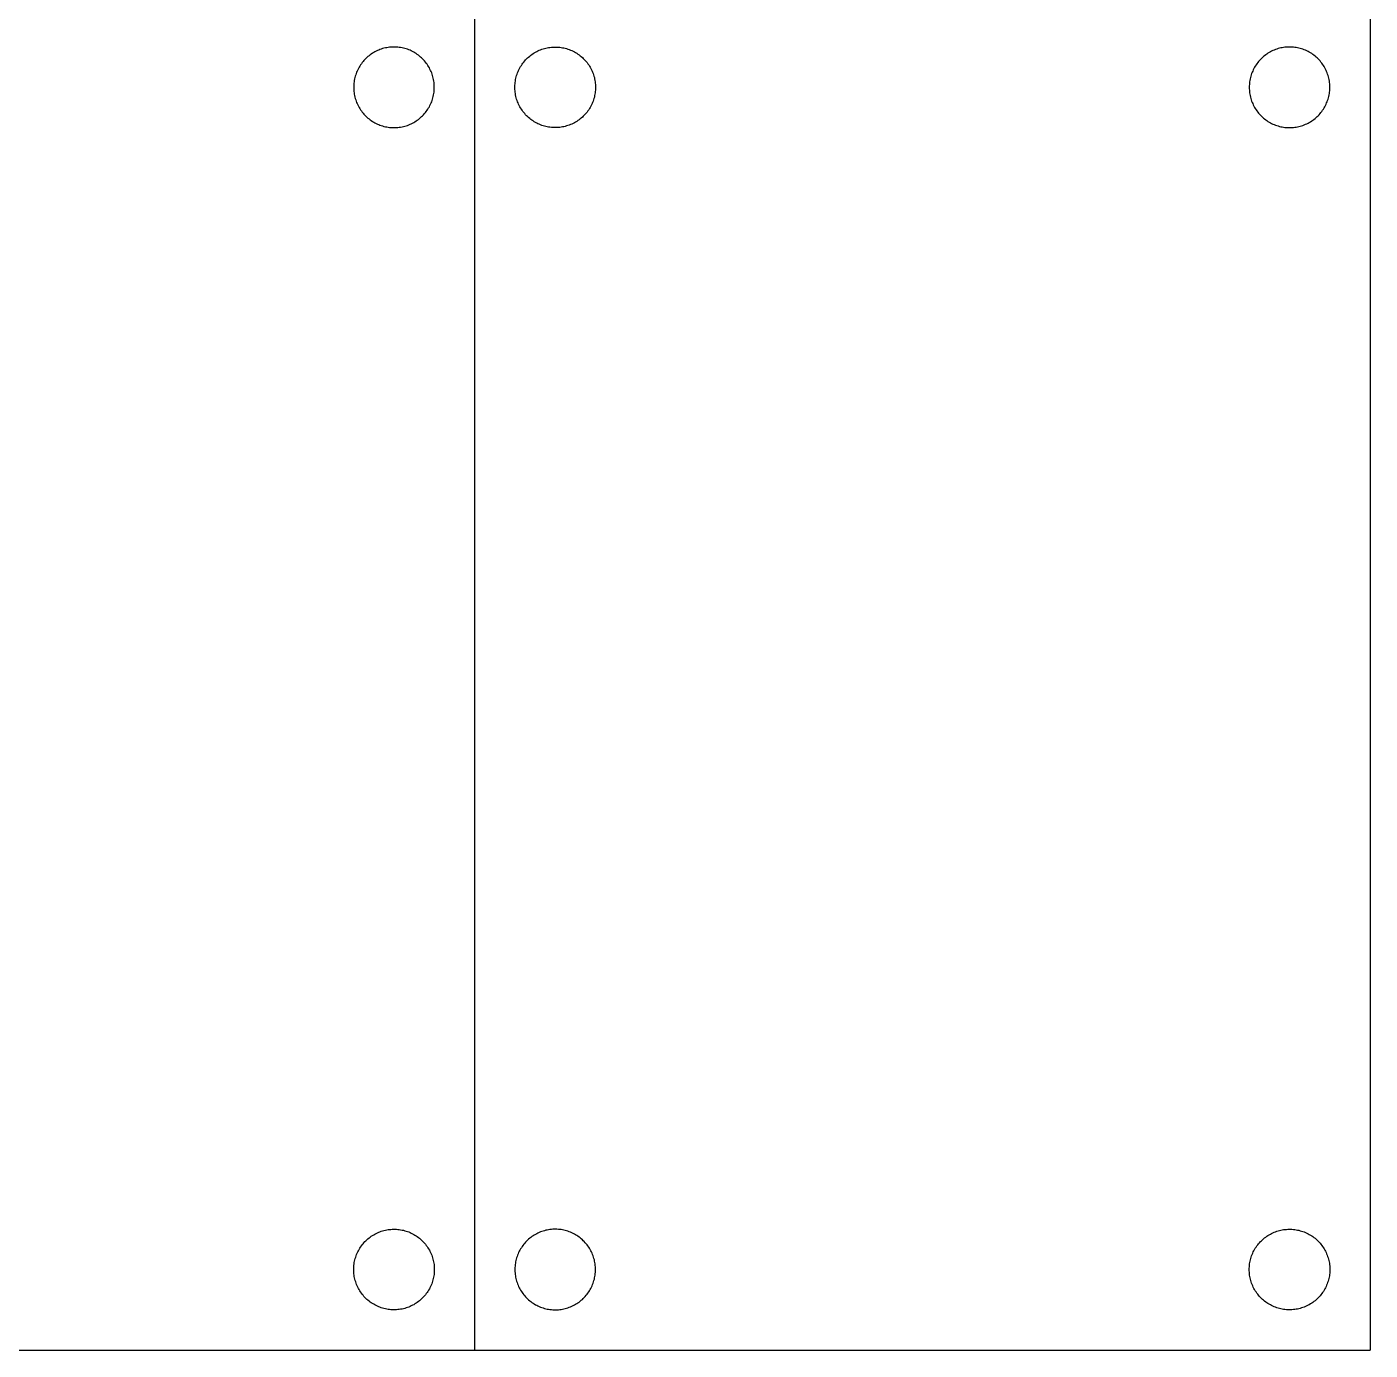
# Model space of a CAD drawing. Header units: millimetres. Extents: x 0 to 100, y 0 to 100.
# Drawn here: x 50 to 100, y 0 to 49.2 of the extents above; entities that cross this region are included whole.
import ezdxf

# ---------------------------------------------------------------- set-up
doc = ezdxf.new("R2010")
doc.units = ezdxf.units.MM
doc.header["$MEASUREMENT"] = 0
doc.layers.add('Default', color=178, linetype='Continuous', true_color=0x000000)

msp = doc.modelspace()

# ---------------------------------------------------------------- linework, layer by layer
at = {"layer": 'Default'}
for p, q in [((66.667, 100), (66.667, 0)), ((100, 100), (100, 0)), ((62.583, 48.037), (62.548, 47.999)), ((62.62, 48.074), (62.583, 48.037)), ((62.658, 48.11), (62.62, 48.074)), ((62.697, 48.144), (62.658, 48.11)), ((62.737, 48.177), (62.697, 48.144)), ((62.779, 48.209), (62.737, 48.177)), ((62.821, 48.239), (62.779, 48.209)), ((62.865, 48.268), (62.821, 48.239)), ((62.909, 48.295), (62.865, 48.268)), ((62.955, 48.32), (62.909, 48.295)), ((63.001, 48.344), (62.955, 48.32)), ((63.048, 48.366), (63.001, 48.344)), ((63.096, 48.387), (63.048, 48.366)), ((63.144, 48.406), (63.096, 48.387)), ((63.193, 48.423), (63.144, 48.406)), ((63.243, 48.439), (63.193, 48.423)), ((63.293, 48.453), (63.243, 48.439)), ((63.344, 48.465), (63.293, 48.453)), ((63.395, 48.475), (63.344, 48.465)), ((63.446, 48.484), (63.395, 48.475)), ((63.498, 48.49), (63.446, 48.484)), ((63.55, 48.495), (63.498, 48.49)), ((63.602, 48.499), (63.55, 48.495)), ((63.654, 48.5), (63.602, 48.499)), ((63.706, 48.499), (63.654, 48.5)), ((63.758, 48.497), (63.706, 48.499)), ((63.81, 48.493), (63.758, 48.497)), ((63.861, 48.487), (63.81, 48.493)), ((63.913, 48.48), (63.861, 48.487)), ((63.964, 48.47), (63.913, 48.48)), ((64.015, 48.459), (63.964, 48.47)), ((64.065, 48.446), (64.015, 48.459)), ((64.115, 48.431), (64.065, 48.446)), ((64.165, 48.415), (64.115, 48.431)), ((64.214, 48.397), (64.165, 48.415)), ((64.262, 48.377), (64.214, 48.397)), ((64.309, 48.355), (64.262, 48.377)), ((64.356, 48.332), (64.309, 48.355)), ((64.402, 48.308), (64.356, 48.332)), ((64.447, 48.281), (64.402, 48.308)), ((64.491, 48.253), (64.447, 48.281)), ((64.534, 48.224), (64.491, 48.253)), ((64.575, 48.193), (64.534, 48.224)), ((64.616, 48.161), (64.575, 48.193)), ((64.656, 48.127), (64.616, 48.161)), ((64.695, 48.092), (64.656, 48.127)), ((64.732, 48.056), (64.695, 48.092)), ((64.768, 48.018), (64.732, 48.056)), ((64.803, 47.98), (64.768, 48.018)), ((68.531, 47.98), (68.565, 48.018)), ((68.565, 48.018), (68.601, 48.056)), ((68.601, 48.056), (68.639, 48.092)), ((68.639, 48.092), (68.677, 48.127)), ((68.677, 48.127), (68.717, 48.161)), ((68.717, 48.161), (68.758, 48.193)), ((68.758, 48.193), (68.8, 48.224)), ((68.8, 48.224), (68.843, 48.253)), ((68.843, 48.253), (68.887, 48.281)), ((68.887, 48.281), (68.932, 48.308)), ((68.932, 48.308), (68.978, 48.332)), ((68.978, 48.332), (69.024, 48.355)), ((69.024, 48.355), (69.072, 48.377)), ((69.072, 48.377), (69.12, 48.397)), ((69.12, 48.397), (69.169, 48.415)), ((69.169, 48.415), (69.218, 48.431)), ((69.218, 48.431), (69.268, 48.446)), ((69.268, 48.446), (69.318, 48.459)), ((69.318, 48.459), (69.369, 48.47)), ((69.369, 48.47), (69.42, 48.48)), ((69.42, 48.48), (69.472, 48.487)), ((69.472, 48.487), (69.524, 48.493)), ((69.524, 48.493), (69.576, 48.497)), ((69.576, 48.497), (69.628, 48.499)), ((69.628, 48.499), (69.68, 48.5)), ((69.68, 48.5), (69.732, 48.499)), ((69.732, 48.499), (69.784, 48.495)), ((69.784, 48.495), (69.836, 48.49)), ((69.836, 48.49), (69.887, 48.484)), ((69.887, 48.484), (69.939, 48.475)), ((69.939, 48.475), (69.99, 48.465)), ((69.99, 48.465), (70.04, 48.453)), ((70.04, 48.453), (70.09, 48.439)), ((70.09, 48.439), (70.14, 48.423)), ((70.14, 48.423), (70.189, 48.406)), ((70.189, 48.406), (70.238, 48.387)), ((70.238, 48.387), (70.285, 48.366)), ((70.285, 48.366), (70.333, 48.344)), ((70.333, 48.344), (70.379, 48.32)), ((70.379, 48.32), (70.424, 48.295)), ((70.424, 48.295), (70.469, 48.268)), ((70.469, 48.268), (70.512, 48.239)), ((70.512, 48.239), (70.555, 48.209)), ((70.555, 48.209), (70.596, 48.177)), ((70.596, 48.177), (70.636, 48.144)), ((70.636, 48.144), (70.676, 48.11)), ((70.676, 48.11), (70.713, 48.074)), ((70.713, 48.074), (70.75, 48.037)), ((70.75, 48.037), (70.785, 47.999)), ((95.917, 48.037), (95.881, 47.999)), ((95.953, 48.074), (95.917, 48.037)), ((95.991, 48.11), (95.953, 48.074)), ((96.03, 48.144), (95.991, 48.11)), ((96.071, 48.177), (96.03, 48.144)), ((96.112, 48.209), (96.071, 48.177)), ((96.155, 48.239), (96.112, 48.209)), ((96.198, 48.268), (96.155, 48.239)), ((96.242, 48.295), (96.198, 48.268)), ((96.288, 48.32), (96.242, 48.295)), ((96.334, 48.344), (96.288, 48.32)), ((96.381, 48.366), (96.334, 48.344)), ((96.429, 48.387), (96.381, 48.366)), ((96.477, 48.406), (96.429, 48.387)), ((96.527, 48.423), (96.477, 48.406)), ((96.576, 48.439), (96.527, 48.423)), ((96.626, 48.453), (96.576, 48.439)), ((96.677, 48.465), (96.626, 48.453)), ((96.728, 48.475), (96.677, 48.465)), ((96.78, 48.484), (96.728, 48.475)), ((96.831, 48.49), (96.78, 48.484)), ((96.883, 48.495), (96.831, 48.49)), ((96.935, 48.499), (96.883, 48.495)), ((96.987, 48.5), (96.935, 48.499)), ((97.039, 48.499), (96.987, 48.5)), ((97.091, 48.497), (97.039, 48.499)), ((97.143, 48.493), (97.091, 48.497)), ((97.195, 48.487), (97.143, 48.493)), ((97.246, 48.48), (97.195, 48.487)), ((97.297, 48.47), (97.246, 48.48)), ((97.348, 48.459), (97.297, 48.47)), ((97.399, 48.446), (97.348, 48.459)), ((97.449, 48.431), (97.399, 48.446)), ((97.498, 48.415), (97.449, 48.431)), ((97.547, 48.397), (97.498, 48.415)), ((97.595, 48.377), (97.547, 48.397)), ((97.642, 48.355), (97.595, 48.377)), ((97.689, 48.332), (97.642, 48.355)), ((97.735, 48.308), (97.689, 48.332)), ((97.78, 48.281), (97.735, 48.308)), ((97.824, 48.253), (97.78, 48.281)), ((97.867, 48.224), (97.824, 48.253)), ((97.909, 48.193), (97.867, 48.224)), ((97.95, 48.161), (97.909, 48.193)), ((97.989, 48.127), (97.95, 48.161)), ((98.028, 48.092), (97.989, 48.127)), ((98.065, 48.056), (98.028, 48.092)), ((98.101, 48.018), (98.065, 48.056)), ((98.136, 47.98), (98.101, 48.018)), ((62.256, 47.51), (62.239, 47.461)), ((62.275, 47.559), (62.256, 47.51)), ((62.295, 47.607), (62.275, 47.559)), ((62.317, 47.654), (62.295, 47.607)), ((62.34, 47.701), (62.317, 47.654)), ((62.365, 47.746), (62.34, 47.701)), ((62.392, 47.791), (62.365, 47.746)), ((62.42, 47.835), (62.392, 47.791)), ((62.45, 47.877), (62.42, 47.835)), ((62.481, 47.919), (62.45, 47.877)), ((62.514, 47.96), (62.481, 47.919)), ((62.548, 47.999), (62.514, 47.96)), ((64.836, 47.94), (64.803, 47.98)), ((64.868, 47.898), (64.836, 47.94)), ((64.898, 47.856), (64.868, 47.898)), ((64.927, 47.813), (64.898, 47.856)), ((64.955, 47.769), (64.927, 47.813)), ((64.981, 47.724), (64.955, 47.769)), ((65.005, 47.678), (64.981, 47.724)), ((65.028, 47.631), (65.005, 47.678)), ((65.049, 47.583), (65.028, 47.631)), ((65.068, 47.535), (65.049, 47.583)), ((65.086, 47.486), (65.068, 47.535)), ((68.247, 47.486), (68.265, 47.535)), ((68.265, 47.535), (68.285, 47.583)), ((68.285, 47.583), (68.306, 47.631)), ((68.306, 47.631), (68.328, 47.678)), ((68.328, 47.678), (68.353, 47.724)), ((68.353, 47.724), (68.379, 47.769)), ((68.379, 47.769), (68.406, 47.813)), ((68.406, 47.813), (68.435, 47.856)), ((68.435, 47.856), (68.466, 47.898)), ((68.466, 47.898), (68.497, 47.94)), ((68.497, 47.94), (68.531, 47.98)), ((70.785, 47.999), (70.819, 47.96)), ((70.819, 47.96), (70.852, 47.919)), ((70.852, 47.919), (70.883, 47.877)), ((70.883, 47.877), (70.913, 47.835)), ((70.913, 47.835), (70.941, 47.791)), ((70.941, 47.791), (70.968, 47.746)), ((70.968, 47.746), (70.993, 47.701)), ((70.993, 47.701), (71.017, 47.654)), ((71.017, 47.654), (71.038, 47.607)), ((71.038, 47.607), (71.059, 47.559)), ((71.059, 47.559), (71.077, 47.51)), ((71.077, 47.51), (71.094, 47.461)), ((95.589, 47.51), (95.573, 47.461)), ((95.608, 47.559), (95.589, 47.51)), ((95.628, 47.607), (95.608, 47.559)), ((95.65, 47.654), (95.628, 47.607)), ((95.674, 47.701), (95.65, 47.654)), ((95.699, 47.746), (95.674, 47.701)), ((95.725, 47.791), (95.699, 47.746)), ((95.754, 47.835), (95.725, 47.791)), ((95.783, 47.877), (95.754, 47.835)), ((95.815, 47.919), (95.783, 47.877)), ((95.847, 47.96), (95.815, 47.919)), ((95.881, 47.999), (95.847, 47.96)), ((98.169, 47.94), (98.136, 47.98)), ((98.201, 47.898), (98.169, 47.94)), ((98.232, 47.856), (98.201, 47.898)), ((98.261, 47.813), (98.232, 47.856)), ((98.288, 47.769), (98.261, 47.813)), ((98.314, 47.724), (98.288, 47.769)), ((98.338, 47.678), (98.314, 47.724)), ((98.361, 47.631), (98.338, 47.678)), ((98.382, 47.583), (98.361, 47.631)), ((98.401, 47.535), (98.382, 47.583)), ((98.419, 47.486), (98.401, 47.535)), ((62.168, 47.052), (62.167, 47)), ((62.167, 47), (62.168, 46.948)), ((62.17, 47.104), (62.168, 47.052)), ((62.175, 47.156), (62.17, 47.104)), ((62.181, 47.208), (62.175, 47.156)), ((62.189, 47.259), (62.181, 47.208)), ((62.199, 47.31), (62.189, 47.259)), ((62.211, 47.361), (62.199, 47.31)), ((62.224, 47.411), (62.211, 47.361)), ((62.239, 47.461), (62.224, 47.411)), ((65.102, 47.436), (65.086, 47.486)), ((65.116, 47.386), (65.102, 47.436)), ((65.129, 47.336), (65.116, 47.386)), ((65.139, 47.285), (65.129, 47.336)), ((65.148, 47.233), (65.139, 47.285)), ((65.156, 47.182), (65.148, 47.233)), ((65.161, 47.13), (65.156, 47.182)), ((65.165, 47.078), (65.161, 47.13)), ((65.166, 47.026), (65.165, 47.078)), ((65.166, 46.974), (65.166, 47.026)), ((68.167, 47.026), (68.169, 47.078)), ((68.167, 46.974), (68.167, 47.026)), ((68.169, 47.078), (68.172, 47.13)), ((68.172, 47.13), (68.178, 47.182)), ((68.178, 47.182), (68.185, 47.233)), ((68.185, 47.233), (68.194, 47.285)), ((68.194, 47.285), (68.205, 47.336)), ((68.205, 47.336), (68.217, 47.386)), ((68.217, 47.386), (68.231, 47.436)), ((68.231, 47.436), (68.247, 47.486)), ((71.094, 47.461), (71.109, 47.411)), ((71.109, 47.411), (71.123, 47.361)), ((71.123, 47.361), (71.134, 47.31)), ((71.134, 47.31), (71.144, 47.259)), ((71.144, 47.259), (71.152, 47.208)), ((71.152, 47.208), (71.159, 47.156)), ((71.159, 47.156), (71.163, 47.104)), ((71.163, 47.104), (71.166, 47.052)), ((71.166, 47.052), (71.167, 47)), ((71.167, 47), (71.166, 46.948)), ((95.501, 47.052), (95.5, 47)), ((95.5, 47), (95.501, 46.948)), ((95.504, 47.104), (95.501, 47.052)), ((95.508, 47.156), (95.504, 47.104)), ((95.514, 47.208), (95.508, 47.156)), ((95.523, 47.259), (95.514, 47.208)), ((95.532, 47.31), (95.523, 47.259)), ((95.544, 47.361), (95.532, 47.31)), ((95.557, 47.411), (95.544, 47.361)), ((95.573, 47.461), (95.557, 47.411)), ((98.435, 47.436), (98.419, 47.486)), ((98.449, 47.386), (98.435, 47.436)), ((98.462, 47.336), (98.449, 47.386)), ((98.473, 47.285), (98.462, 47.336)), ((98.482, 47.233), (98.473, 47.285)), ((98.489, 47.182), (98.482, 47.233)), ((98.494, 47.13), (98.489, 47.182)), ((98.498, 47.078), (98.494, 47.13)), ((98.5, 47.026), (98.498, 47.078)), ((98.5, 46.974), (98.5, 47.026)), ((62.168, 46.948), (62.17, 46.896)), ((62.17, 46.896), (62.175, 46.844)), ((62.175, 46.844), (62.181, 46.792)), ((62.181, 46.792), (62.189, 46.741)), ((62.189, 46.741), (62.199, 46.69)), ((62.199, 46.69), (62.211, 46.639)), ((62.211, 46.639), (62.224, 46.589)), ((62.224, 46.589), (62.239, 46.539)), ((62.239, 46.539), (62.256, 46.49)), ((65.068, 46.465), (65.086, 46.514)), ((65.086, 46.514), (65.102, 46.564)), ((65.102, 46.564), (65.116, 46.614)), ((65.116, 46.614), (65.129, 46.664)), ((65.129, 46.664), (65.139, 46.715)), ((65.139, 46.715), (65.148, 46.767)), ((65.148, 46.767), (65.156, 46.818)), ((65.156, 46.818), (65.161, 46.87)), ((65.161, 46.87), (65.165, 46.922)), ((65.165, 46.922), (65.166, 46.974)), ((68.169, 46.922), (68.167, 46.974)), ((68.172, 46.87), (68.169, 46.922)), ((68.178, 46.818), (68.172, 46.87)), ((68.185, 46.767), (68.178, 46.818)), ((68.194, 46.715), (68.185, 46.767)), ((68.205, 46.664), (68.194, 46.715)), ((68.217, 46.614), (68.205, 46.664)), ((68.231, 46.564), (68.217, 46.614)), ((68.247, 46.514), (68.231, 46.564)), ((68.265, 46.465), (68.247, 46.514)), ((71.094, 46.539), (71.077, 46.49)), ((71.109, 46.589), (71.094, 46.539)), ((71.123, 46.639), (71.109, 46.589)), ((71.134, 46.69), (71.123, 46.639)), ((71.144, 46.741), (71.134, 46.69)), ((71.152, 46.792), (71.144, 46.741)), ((71.159, 46.844), (71.152, 46.792)), ((71.163, 46.896), (71.159, 46.844)), ((71.166, 46.948), (71.163, 46.896)), ((95.501, 46.948), (95.504, 46.896)), ((95.504, 46.896), (95.508, 46.844)), ((95.508, 46.844), (95.514, 46.792)), ((95.514, 46.792), (95.523, 46.741)), ((95.523, 46.741), (95.532, 46.69)), ((95.532, 46.69), (95.544, 46.639)), ((95.544, 46.639), (95.557, 46.589)), ((95.557, 46.589), (95.573, 46.539)), ((95.573, 46.539), (95.589, 46.49)), ((98.401, 46.465), (98.419, 46.514)), ((98.419, 46.514), (98.435, 46.564)), ((98.435, 46.564), (98.449, 46.614)), ((98.449, 46.614), (98.462, 46.664)), ((98.462, 46.664), (98.473, 46.715)), ((98.473, 46.715), (98.482, 46.767)), ((98.482, 46.767), (98.489, 46.818)), ((98.489, 46.818), (98.494, 46.87)), ((98.494, 46.87), (98.498, 46.922)), ((98.498, 46.922), (98.5, 46.974)), ((62.256, 46.49), (62.275, 46.441)), ((62.275, 46.441), (62.295, 46.393)), ((62.295, 46.393), (62.317, 46.346)), ((62.317, 46.346), (62.34, 46.299)), ((62.34, 46.299), (62.365, 46.254)), ((62.365, 46.254), (62.392, 46.209)), ((62.392, 46.209), (62.42, 46.165)), ((62.42, 46.165), (62.45, 46.123)), ((62.45, 46.123), (62.481, 46.081)), ((62.481, 46.081), (62.514, 46.04)), ((62.514, 46.04), (62.548, 46.001)), ((62.548, 46.001), (62.583, 45.963)), ((64.768, 45.982), (64.803, 46.02)), ((64.803, 46.02), (64.836, 46.06)), ((64.836, 46.06), (64.868, 46.102)), ((64.868, 46.102), (64.898, 46.144)), ((64.898, 46.144), (64.927, 46.187)), ((64.927, 46.187), (64.955, 46.231)), ((64.955, 46.231), (64.981, 46.276)), ((64.981, 46.276), (65.005, 46.322)), ((65.005, 46.322), (65.028, 46.369)), ((65.028, 46.369), (65.049, 46.417)), ((65.049, 46.417), (65.068, 46.465)), ((68.285, 46.417), (68.265, 46.465)), ((68.306, 46.369), (68.285, 46.417)), ((68.328, 46.322), (68.306, 46.369)), ((68.353, 46.276), (68.328, 46.322)), ((68.379, 46.231), (68.353, 46.276)), ((68.406, 46.187), (68.379, 46.231)), ((68.435, 46.144), (68.406, 46.187)), ((68.466, 46.102), (68.435, 46.144)), ((68.497, 46.06), (68.466, 46.102)), ((68.531, 46.02), (68.497, 46.06)), ((68.565, 45.982), (68.531, 46.02)), ((70.785, 46.001), (70.75, 45.963)), ((70.819, 46.04), (70.785, 46.001)), ((70.852, 46.081), (70.819, 46.04)), ((70.883, 46.123), (70.852, 46.081)), ((70.913, 46.165), (70.883, 46.123)), ((70.941, 46.209), (70.913, 46.165)), ((70.968, 46.254), (70.941, 46.209)), ((70.993, 46.299), (70.968, 46.254)), ((71.017, 46.346), (70.993, 46.299)), ((71.038, 46.393), (71.017, 46.346)), ((71.059, 46.441), (71.038, 46.393)), ((71.077, 46.49), (71.059, 46.441)), ((95.589, 46.49), (95.608, 46.441)), ((95.608, 46.441), (95.628, 46.393)), ((95.628, 46.393), (95.65, 46.346)), ((95.65, 46.346), (95.674, 46.299)), ((95.674, 46.299), (95.699, 46.254)), ((95.699, 46.254), (95.725, 46.209)), ((95.725, 46.209), (95.754, 46.165)), ((95.754, 46.165), (95.783, 46.123)), ((95.783, 46.123), (95.815, 46.081)), ((95.815, 46.081), (95.847, 46.04)), ((95.847, 46.04), (95.881, 46.001)), ((95.881, 46.001), (95.917, 45.963)), ((98.101, 45.982), (98.136, 46.02)), ((98.136, 46.02), (98.169, 46.06)), ((98.169, 46.06), (98.201, 46.102)), ((98.201, 46.102), (98.232, 46.144)), ((98.232, 46.144), (98.261, 46.187)), ((98.261, 46.187), (98.288, 46.231)), ((98.288, 46.231), (98.314, 46.276)), ((98.314, 46.276), (98.338, 46.322)), ((98.338, 46.322), (98.361, 46.369)), ((98.361, 46.369), (98.382, 46.417)), ((98.382, 46.417), (98.401, 46.465)), ((62.583, 45.963), (62.62, 45.926)), ((62.62, 45.926), (62.658, 45.89)), ((62.658, 45.89), (62.697, 45.856)), ((62.697, 45.856), (62.737, 45.823)), ((62.737, 45.823), (62.779, 45.791)), ((62.779, 45.791), (62.821, 45.761)), ((62.821, 45.761), (62.865, 45.732)), ((62.865, 45.732), (62.909, 45.705)), ((62.909, 45.705), (62.955, 45.68)), ((62.955, 45.68), (63.001, 45.656)), ((63.001, 45.656), (63.048, 45.634)), ((63.048, 45.634), (63.096, 45.613)), ((63.096, 45.613), (63.144, 45.594)), ((63.144, 45.594), (63.193, 45.577)), ((63.193, 45.577), (63.243, 45.561)), ((63.243, 45.561), (63.293, 45.547)), ((63.293, 45.547), (63.344, 45.535)), ((63.344, 45.535), (63.395, 45.525)), ((63.395, 45.525), (63.446, 45.516)), ((63.446, 45.516), (63.498, 45.51)), ((63.498, 45.51), (63.55, 45.505)), ((63.55, 45.505), (63.602, 45.501)), ((63.602, 45.501), (63.654, 45.5)), ((63.654, 45.5), (63.706, 45.501)), ((63.706, 45.501), (63.758, 45.503)), ((63.758, 45.503), (63.81, 45.507)), ((63.81, 45.507), (63.861, 45.513)), ((63.861, 45.513), (63.913, 45.52)), ((63.913, 45.52), (63.964, 45.53)), ((63.964, 45.53), (64.015, 45.541)), ((64.015, 45.541), (64.065, 45.554)), ((64.065, 45.554), (64.115, 45.569)), ((64.115, 45.569), (64.165, 45.585)), ((64.165, 45.585), (64.214, 45.603)), ((64.214, 45.603), (64.262, 45.623)), ((64.262, 45.623), (64.309, 45.645)), ((64.309, 45.645), (64.356, 45.668)), ((64.356, 45.668), (64.402, 45.692)), ((64.402, 45.692), (64.447, 45.719)), ((64.447, 45.719), (64.491, 45.747)), ((64.491, 45.747), (64.534, 45.776)), ((64.534, 45.776), (64.575, 45.807)), ((64.575, 45.807), (64.616, 45.839)), ((64.616, 45.839), (64.656, 45.873)), ((64.656, 45.873), (64.695, 45.908)), ((64.695, 45.908), (64.732, 45.944)), ((64.732, 45.944), (64.768, 45.982)), ((68.601, 45.944), (68.565, 45.982)), ((68.639, 45.908), (68.601, 45.944)), ((68.677, 45.873), (68.639, 45.908)), ((68.717, 45.839), (68.677, 45.873)), ((68.758, 45.807), (68.717, 45.839)), ((68.8, 45.776), (68.758, 45.807)), ((68.843, 45.747), (68.8, 45.776)), ((68.887, 45.719), (68.843, 45.747)), ((68.932, 45.692), (68.887, 45.719)), ((68.978, 45.668), (68.932, 45.692)), ((69.024, 45.645), (68.978, 45.668)), ((69.072, 45.623), (69.024, 45.645)), ((69.12, 45.603), (69.072, 45.623)), ((69.169, 45.585), (69.12, 45.603)), ((69.218, 45.569), (69.169, 45.585)), ((69.268, 45.554), (69.218, 45.569)), ((69.318, 45.541), (69.268, 45.554)), ((69.369, 45.53), (69.318, 45.541)), ((69.42, 45.52), (69.369, 45.53)), ((69.472, 45.513), (69.42, 45.52)), ((69.524, 45.507), (69.472, 45.513)), ((69.576, 45.503), (69.524, 45.507)), ((69.628, 45.501), (69.576, 45.503)), ((69.68, 45.5), (69.628, 45.501)), ((69.732, 45.501), (69.68, 45.5)), ((69.784, 45.505), (69.732, 45.501)), ((69.836, 45.51), (69.784, 45.505)), ((69.887, 45.516), (69.836, 45.51)), ((69.939, 45.525), (69.887, 45.516)), ((69.99, 45.535), (69.939, 45.525)), ((70.04, 45.547), (69.99, 45.535)), ((70.09, 45.561), (70.04, 45.547)), ((70.14, 45.577), (70.09, 45.561)), ((70.189, 45.594), (70.14, 45.577)), ((70.238, 45.613), (70.189, 45.594)), ((70.285, 45.634), (70.238, 45.613)), ((70.333, 45.656), (70.285, 45.634)), ((70.379, 45.68), (70.333, 45.656)), ((70.424, 45.705), (70.379, 45.68)), ((70.469, 45.732), (70.424, 45.705)), ((70.512, 45.761), (70.469, 45.732)), ((70.555, 45.791), (70.512, 45.761)), ((70.596, 45.823), (70.555, 45.791)), ((70.636, 45.856), (70.596, 45.823)), ((70.676, 45.89), (70.636, 45.856)), ((70.713, 45.926), (70.676, 45.89)), ((70.75, 45.963), (70.713, 45.926)), ((95.917, 45.963), (95.953, 45.926)), ((95.953, 45.926), (95.991, 45.89)), ((95.991, 45.89), (96.03, 45.856)), ((96.03, 45.856), (96.071, 45.823)), ((96.071, 45.823), (96.112, 45.791)), ((96.112, 45.791), (96.155, 45.761)), ((96.155, 45.761), (96.198, 45.732)), ((96.198, 45.732), (96.242, 45.705)), ((96.242, 45.705), (96.288, 45.68)), ((96.288, 45.68), (96.334, 45.656)), ((96.334, 45.656), (96.381, 45.634)), ((96.381, 45.634), (96.429, 45.613)), ((96.429, 45.613), (96.477, 45.594)), ((96.477, 45.594), (96.527, 45.577)), ((96.527, 45.577), (96.576, 45.561)), ((96.576, 45.561), (96.626, 45.547)), ((96.626, 45.547), (96.677, 45.535)), ((96.677, 45.535), (96.728, 45.525)), ((96.728, 45.525), (96.78, 45.516)), ((96.78, 45.516), (96.831, 45.51)), ((96.831, 45.51), (96.883, 45.505)), ((96.883, 45.505), (96.935, 45.501)), ((96.935, 45.501), (96.987, 45.5)), ((96.987, 45.5), (97.039, 45.501)), ((97.039, 45.501), (97.091, 45.503)), ((97.091, 45.503), (97.143, 45.507)), ((97.143, 45.507), (97.195, 45.513)), ((97.195, 45.513), (97.246, 45.52)), ((97.246, 45.52), (97.297, 45.53)), ((97.297, 45.53), (97.348, 45.541)), ((97.348, 45.541), (97.399, 45.554)), ((97.399, 45.554), (97.449, 45.569)), ((97.449, 45.569), (97.498, 45.585)), ((97.498, 45.585), (97.547, 45.603)), ((97.547, 45.603), (97.595, 45.623)), ((97.595, 45.623), (97.642, 45.645)), ((97.642, 45.645), (97.689, 45.668)), ((97.689, 45.668), (97.735, 45.692)), ((97.735, 45.692), (97.78, 45.719)), ((97.78, 45.719), (97.824, 45.747)), ((97.824, 45.747), (97.867, 45.776)), ((97.867, 45.776), (97.909, 45.807)), ((97.909, 45.807), (97.95, 45.839)), ((97.95, 45.839), (97.989, 45.873)), ((97.989, 45.873), (98.028, 45.908)), ((98.028, 45.908), (98.065, 45.944)), ((98.065, 45.944), (98.101, 45.982)), ((62.548, 3.999), (62.583, 4.037)), ((62.583, 4.037), (62.62, 4.074)), ((62.62, 4.074), (62.658, 4.11)), ((62.658, 4.11), (62.697, 4.144)), ((62.697, 4.144), (62.737, 4.177)), ((62.737, 4.177), (62.779, 4.209)), ((62.779, 4.209), (62.821, 4.239)), ((62.821, 4.239), (62.865, 4.268)), ((62.865, 4.268), (62.909, 4.295)), ((62.909, 4.295), (62.955, 4.32)), ((62.955, 4.32), (63.001, 4.344)), ((63.001, 4.344), (63.048, 4.366)), ((63.048, 4.366), (63.096, 4.387)), ((63.096, 4.387), (63.144, 4.406)), ((63.144, 4.406), (63.193, 4.423)), ((63.193, 4.423), (63.243, 4.439)), ((63.243, 4.439), (63.293, 4.453)), ((63.293, 4.453), (63.344, 4.465)), ((63.344, 4.465), (63.395, 4.475)), ((63.395, 4.475), (63.446, 4.484)), ((63.446, 4.484), (63.498, 4.49)), ((63.498, 4.49), (63.55, 4.495)), ((63.55, 4.495), (63.602, 4.499)), ((63.602, 4.499), (63.654, 4.5)), ((63.654, 4.5), (63.706, 4.499)), ((63.706, 4.499), (63.758, 4.497)), ((63.758, 4.497), (63.81, 4.493)), ((63.81, 4.493), (63.861, 4.487)), ((63.861, 4.487), (63.913, 4.48)), ((63.913, 4.48), (63.964, 4.47)), ((63.964, 4.47), (64.015, 4.459)), ((64.015, 4.459), (64.065, 4.446)), ((64.065, 4.446), (64.115, 4.431)), ((64.115, 4.431), (64.165, 4.415)), ((64.165, 4.415), (64.214, 4.397)), ((64.214, 4.397), (64.262, 4.377)), ((64.262, 4.377), (64.309, 4.355)), ((64.309, 4.355), (64.356, 4.332)), ((64.356, 4.332), (64.402, 4.308)), ((64.402, 4.308), (64.447, 4.281)), ((64.447, 4.281), (64.491, 4.253)), ((64.491, 4.253), (64.534, 4.224)), ((64.534, 4.224), (64.575, 4.193)), ((64.575, 4.193), (64.616, 4.161)), ((64.616, 4.161), (64.656, 4.127)), ((64.656, 4.127), (64.695, 4.092)), ((64.695, 4.092), (64.732, 4.056)), ((64.732, 4.056), (64.768, 4.018)), ((64.768, 4.018), (64.803, 3.98)), ((68.565, 4.018), (68.531, 3.98)), ((68.601, 4.056), (68.565, 4.018)), ((68.639, 4.092), (68.601, 4.056)), ((68.677, 4.127), (68.639, 4.092)), ((68.717, 4.161), (68.677, 4.127)), ((68.758, 4.193), (68.717, 4.161)), ((68.8, 4.224), (68.758, 4.193)), ((68.843, 4.253), (68.8, 4.224)), ((68.887, 4.281), (68.843, 4.253)), ((68.932, 4.308), (68.887, 4.281)), ((68.978, 4.332), (68.932, 4.308)), ((69.024, 4.355), (68.978, 4.332)), ((69.072, 4.377), (69.024, 4.355)), ((69.12, 4.397), (69.072, 4.377)), ((69.169, 4.415), (69.12, 4.397)), ((69.218, 4.431), (69.169, 4.415)), ((69.268, 4.446), (69.218, 4.431)), ((69.318, 4.459), (69.268, 4.446)), ((69.369, 4.47), (69.318, 4.459)), ((69.42, 4.48), (69.369, 4.47)), ((69.472, 4.487), (69.42, 4.48)), ((69.524, 4.493), (69.472, 4.487)), ((69.576, 4.497), (69.524, 4.493)), ((69.628, 4.499), (69.576, 4.497)), ((69.68, 4.5), (69.628, 4.499)), ((69.732, 4.499), (69.68, 4.5)), ((69.784, 4.495), (69.732, 4.499)), ((69.836, 4.49), (69.784, 4.495)), ((69.887, 4.484), (69.836, 4.49)), ((69.939, 4.475), (69.887, 4.484)), ((69.99, 4.465), (69.939, 4.475)), ((70.04, 4.453), (69.99, 4.465)), ((70.09, 4.439), (70.04, 4.453)), ((70.14, 4.423), (70.09, 4.439)), ((70.189, 4.406), (70.14, 4.423)), ((70.238, 4.387), (70.189, 4.406)), ((70.285, 4.366), (70.238, 4.387)), ((70.333, 4.344), (70.285, 4.366)), ((70.379, 4.32), (70.333, 4.344)), ((70.424, 4.295), (70.379, 4.32)), ((70.469, 4.268), (70.424, 4.295)), ((70.512, 4.239), (70.469, 4.268)), ((70.555, 4.209), (70.512, 4.239)), ((70.596, 4.177), (70.555, 4.209)), ((70.636, 4.144), (70.596, 4.177)), ((70.676, 4.11), (70.636, 4.144)), ((70.713, 4.074), (70.676, 4.11)), ((70.75, 4.037), (70.713, 4.074)), ((70.785, 3.999), (70.75, 4.037)), ((95.881, 3.999), (95.917, 4.037)), ((95.917, 4.037), (95.953, 4.074)), ((95.953, 4.074), (95.991, 4.11)), ((95.991, 4.11), (96.03, 4.144)), ((96.03, 4.144), (96.071, 4.177)), ((96.071, 4.177), (96.112, 4.209)), ((96.112, 4.209), (96.155, 4.239)), ((96.155, 4.239), (96.198, 4.268)), ((96.198, 4.268), (96.242, 4.295)), ((96.242, 4.295), (96.288, 4.32)), ((96.288, 4.32), (96.334, 4.344)), ((96.334, 4.344), (96.381, 4.366)), ((96.381, 4.366), (96.429, 4.387)), ((96.429, 4.387), (96.477, 4.406)), ((96.477, 4.406), (96.527, 4.423)), ((96.527, 4.423), (96.576, 4.439)), ((96.576, 4.439), (96.626, 4.453)), ((96.626, 4.453), (96.677, 4.465)), ((96.677, 4.465), (96.728, 4.475)), ((96.728, 4.475), (96.78, 4.484)), ((96.78, 4.484), (96.831, 4.49)), ((96.831, 4.49), (96.883, 4.495)), ((96.883, 4.495), (96.935, 4.499)), ((96.935, 4.499), (96.987, 4.5)), ((96.987, 4.5), (97.039, 4.499)), ((97.039, 4.499), (97.091, 4.497)), ((97.091, 4.497), (97.143, 4.493)), ((97.143, 4.493), (97.195, 4.487)), ((97.195, 4.487), (97.246, 4.48)), ((97.246, 4.48), (97.297, 4.47)), ((97.297, 4.47), (97.348, 4.459)), ((97.348, 4.459), (97.399, 4.446)), ((97.399, 4.446), (97.449, 4.431)), ((97.449, 4.431), (97.498, 4.415)), ((97.498, 4.415), (97.547, 4.397)), ((97.547, 4.397), (97.595, 4.377)), ((97.595, 4.377), (97.642, 4.355)), ((97.642, 4.355), (97.689, 4.332)), ((97.689, 4.332), (97.735, 4.308)), ((97.735, 4.308), (97.78, 4.281)), ((97.78, 4.281), (97.824, 4.253)), ((97.824, 4.253), (97.867, 4.224)), ((97.867, 4.224), (97.909, 4.193)), ((97.909, 4.193), (97.95, 4.161)), ((97.95, 4.161), (97.989, 4.127)), ((97.989, 4.127), (98.028, 4.092)), ((98.028, 4.092), (98.065, 4.056)), ((98.065, 4.056), (98.101, 4.018)), ((98.101, 4.018), (98.136, 3.98)), ((62.239, 3.461), (62.256, 3.51)), ((62.256, 3.51), (62.275, 3.559)), ((62.275, 3.559), (62.295, 3.607)), ((62.295, 3.607), (62.317, 3.654)), ((62.317, 3.654), (62.34, 3.701)), ((62.34, 3.701), (62.365, 3.746)), ((62.365, 3.746), (62.392, 3.791)), ((62.392, 3.791), (62.42, 3.835)), ((62.42, 3.835), (62.45, 3.877)), ((62.45, 3.877), (62.481, 3.919)), ((62.481, 3.919), (62.514, 3.96)), ((62.514, 3.96), (62.548, 3.999)), ((64.803, 3.98), (64.836, 3.94)), ((64.836, 3.94), (64.868, 3.898)), ((64.868, 3.898), (64.898, 3.856)), ((64.898, 3.856), (64.927, 3.813)), ((64.927, 3.813), (64.955, 3.769)), ((64.955, 3.769), (64.981, 3.724)), ((64.981, 3.724), (65.005, 3.678)), ((65.005, 3.678), (65.028, 3.631)), ((65.028, 3.631), (65.049, 3.583)), ((65.049, 3.583), (65.068, 3.535)), ((65.068, 3.535), (65.086, 3.486)), ((68.265, 3.535), (68.247, 3.486)), ((68.285, 3.583), (68.265, 3.535)), ((68.306, 3.631), (68.285, 3.583)), ((68.328, 3.678), (68.306, 3.631)), ((68.353, 3.724), (68.328, 3.678)), ((68.379, 3.769), (68.353, 3.724)), ((68.406, 3.813), (68.379, 3.769)), ((68.435, 3.856), (68.406, 3.813)), ((68.466, 3.898), (68.435, 3.856)), ((68.497, 3.94), (68.466, 3.898)), ((68.531, 3.98), (68.497, 3.94)), ((70.819, 3.96), (70.785, 3.999)), ((70.852, 3.919), (70.819, 3.96)), ((70.883, 3.877), (70.852, 3.919)), ((70.913, 3.835), (70.883, 3.877)), ((70.941, 3.791), (70.913, 3.835)), ((70.968, 3.746), (70.941, 3.791)), ((70.993, 3.701), (70.968, 3.746)), ((71.017, 3.654), (70.993, 3.701)), ((71.038, 3.607), (71.017, 3.654)), ((71.059, 3.559), (71.038, 3.607)), ((71.077, 3.51), (71.059, 3.559)), ((71.094, 3.461), (71.077, 3.51)), ((95.573, 3.461), (95.589, 3.51)), ((95.589, 3.51), (95.608, 3.559)), ((95.608, 3.559), (95.628, 3.607)), ((95.628, 3.607), (95.65, 3.654)), ((95.65, 3.654), (95.674, 3.701)), ((95.674, 3.701), (95.699, 3.746)), ((95.699, 3.746), (95.725, 3.791)), ((95.725, 3.791), (95.754, 3.835)), ((95.754, 3.835), (95.783, 3.877)), ((95.783, 3.877), (95.815, 3.919)), ((95.815, 3.919), (95.847, 3.96)), ((95.847, 3.96), (95.881, 3.999)), ((98.136, 3.98), (98.169, 3.94)), ((98.169, 3.94), (98.201, 3.898)), ((98.201, 3.898), (98.232, 3.856)), ((98.232, 3.856), (98.261, 3.813)), ((98.261, 3.813), (98.288, 3.769)), ((98.288, 3.769), (98.314, 3.724)), ((98.314, 3.724), (98.338, 3.678)), ((98.338, 3.678), (98.361, 3.631)), ((98.361, 3.631), (98.382, 3.583)), ((98.382, 3.583), (98.401, 3.535)), ((98.401, 3.535), (98.419, 3.486)), ((62.167, 3), (62.168, 3.052)), ((62.168, 2.948), (62.167, 3)), ((62.168, 3.052), (62.17, 3.104)), ((62.17, 3.104), (62.175, 3.156)), ((62.175, 3.156), (62.181, 3.208)), ((62.181, 3.208), (62.189, 3.259)), ((62.189, 3.259), (62.199, 3.31)), ((62.199, 3.31), (62.211, 3.361)), ((62.211, 3.361), (62.224, 3.411)), ((62.224, 3.411), (62.239, 3.461)), ((65.086, 3.486), (65.102, 3.436)), ((65.102, 3.436), (65.116, 3.386)), ((65.116, 3.386), (65.129, 3.336)), ((65.129, 3.336), (65.139, 3.285)), ((65.139, 3.285), (65.148, 3.233)), ((65.148, 3.233), (65.156, 3.182)), ((65.156, 3.182), (65.161, 3.13)), ((65.161, 3.13), (65.165, 3.078)), ((65.165, 3.078), (65.166, 3.026)), ((65.166, 3.026), (65.166, 2.974)), ((68.169, 3.078), (68.167, 3.026)), ((68.167, 3.026), (68.167, 2.974)), ((68.172, 3.13), (68.169, 3.078)), ((68.178, 3.182), (68.172, 3.13)), ((68.185, 3.233), (68.178, 3.182)), ((68.194, 3.285), (68.185, 3.233)), ((68.205, 3.336), (68.194, 3.285)), ((68.217, 3.386), (68.205, 3.336)), ((68.231, 3.436), (68.217, 3.386)), ((68.247, 3.486), (68.231, 3.436)), ((71.109, 3.411), (71.094, 3.461)), ((71.123, 3.361), (71.109, 3.411)), ((71.134, 3.31), (71.123, 3.361)), ((71.144, 3.259), (71.134, 3.31)), ((71.152, 3.208), (71.144, 3.259)), ((71.159, 3.156), (71.152, 3.208)), ((71.163, 3.104), (71.159, 3.156)), ((71.166, 3.052), (71.163, 3.104)), ((71.167, 3), (71.166, 3.052)), ((71.166, 2.948), (71.167, 3)), ((95.5, 3), (95.501, 3.052)), ((95.501, 2.948), (95.5, 3)), ((95.501, 3.052), (95.504, 3.104)), ((95.504, 3.104), (95.508, 3.156)), ((95.508, 3.156), (95.514, 3.208)), ((95.514, 3.208), (95.523, 3.259)), ((95.523, 3.259), (95.532, 3.31)), ((95.532, 3.31), (95.544, 3.361)), ((95.544, 3.361), (95.557, 3.411)), ((95.557, 3.411), (95.573, 3.461)), ((98.419, 3.486), (98.435, 3.436)), ((98.435, 3.436), (98.449, 3.386)), ((98.449, 3.386), (98.462, 3.336)), ((98.462, 3.336), (98.473, 3.285)), ((98.473, 3.285), (98.482, 3.233)), ((98.482, 3.233), (98.489, 3.182)), ((98.489, 3.182), (98.494, 3.13)), ((98.494, 3.13), (98.498, 3.078)), ((98.498, 3.078), (98.5, 3.026)), ((98.5, 3.026), (98.5, 2.974)), ((62.17, 2.896), (62.168, 2.948)), ((62.175, 2.844), (62.17, 2.896)), ((62.181, 2.792), (62.175, 2.844)), ((62.189, 2.741), (62.181, 2.792)), ((62.199, 2.69), (62.189, 2.741)), ((62.211, 2.639), (62.199, 2.69)), ((62.224, 2.589), (62.211, 2.639)), ((62.239, 2.539), (62.224, 2.589)), ((62.256, 2.49), (62.239, 2.539)), ((65.086, 2.514), (65.068, 2.465)), ((65.102, 2.564), (65.086, 2.514)), ((65.116, 2.614), (65.102, 2.564)), ((65.129, 2.664), (65.116, 2.614)), ((65.139, 2.715), (65.129, 2.664)), ((65.148, 2.767), (65.139, 2.715)), ((65.156, 2.818), (65.148, 2.767)), ((65.161, 2.87), (65.156, 2.818)), ((65.165, 2.922), (65.161, 2.87)), ((65.166, 2.974), (65.165, 2.922)), ((68.167, 2.974), (68.169, 2.922)), ((68.169, 2.922), (68.172, 2.87)), ((68.172, 2.87), (68.178, 2.818)), ((68.178, 2.818), (68.185, 2.767)), ((68.185, 2.767), (68.194, 2.715)), ((68.194, 2.715), (68.205, 2.664)), ((68.205, 2.664), (68.217, 2.614)), ((68.217, 2.614), (68.231, 2.564)), ((68.231, 2.564), (68.247, 2.514)), ((68.247, 2.514), (68.265, 2.465)), ((71.077, 2.49), (71.094, 2.539)), ((71.094, 2.539), (71.109, 2.589)), ((71.109, 2.589), (71.123, 2.639)), ((71.123, 2.639), (71.134, 2.69)), ((71.134, 2.69), (71.144, 2.741)), ((71.144, 2.741), (71.152, 2.792)), ((71.152, 2.792), (71.159, 2.844)), ((71.159, 2.844), (71.163, 2.896)), ((71.163, 2.896), (71.166, 2.948)), ((95.504, 2.896), (95.501, 2.948)), ((95.508, 2.844), (95.504, 2.896)), ((95.514, 2.792), (95.508, 2.844)), ((95.523, 2.741), (95.514, 2.792)), ((95.532, 2.69), (95.523, 2.741)), ((95.544, 2.639), (95.532, 2.69)), ((95.557, 2.589), (95.544, 2.639)), ((95.573, 2.539), (95.557, 2.589)), ((95.589, 2.49), (95.573, 2.539)), ((98.419, 2.514), (98.401, 2.465)), ((98.435, 2.564), (98.419, 2.514)), ((98.449, 2.614), (98.435, 2.564)), ((98.462, 2.664), (98.449, 2.614)), ((98.473, 2.715), (98.462, 2.664)), ((98.482, 2.767), (98.473, 2.715)), ((98.489, 2.818), (98.482, 2.767)), ((98.494, 2.87), (98.489, 2.818)), ((98.498, 2.922), (98.494, 2.87)), ((98.5, 2.974), (98.498, 2.922)), ((62.275, 2.441), (62.256, 2.49)), ((62.295, 2.393), (62.275, 2.441)), ((62.317, 2.346), (62.295, 2.393)), ((62.34, 2.299), (62.317, 2.346)), ((62.365, 2.254), (62.34, 2.299)), ((62.392, 2.209), (62.365, 2.254)), ((62.42, 2.165), (62.392, 2.209)), ((62.45, 2.123), (62.42, 2.165)), ((62.481, 2.081), (62.45, 2.123)), ((62.514, 2.04), (62.481, 2.081)), ((62.548, 2.001), (62.514, 2.04)), ((62.583, 1.963), (62.548, 2.001)), ((64.803, 2.02), (64.768, 1.982)), ((64.836, 2.06), (64.803, 2.02)), ((64.868, 2.102), (64.836, 2.06)), ((64.898, 2.144), (64.868, 2.102)), ((64.927, 2.187), (64.898, 2.144)), ((64.955, 2.231), (64.927, 2.187)), ((64.981, 2.276), (64.955, 2.231)), ((65.005, 2.322), (64.981, 2.276)), ((65.028, 2.369), (65.005, 2.322)), ((65.049, 2.417), (65.028, 2.369)), ((65.068, 2.465), (65.049, 2.417)), ((68.265, 2.465), (68.285, 2.417)), ((68.285, 2.417), (68.306, 2.369)), ((68.306, 2.369), (68.328, 2.322)), ((68.328, 2.322), (68.353, 2.276)), ((68.353, 2.276), (68.379, 2.231)), ((68.379, 2.231), (68.406, 2.187)), ((68.406, 2.187), (68.435, 2.144)), ((68.435, 2.144), (68.466, 2.102)), ((68.466, 2.102), (68.497, 2.06)), ((68.497, 2.06), (68.531, 2.02)), ((68.531, 2.02), (68.565, 1.982)), ((70.75, 1.963), (70.785, 2.001)), ((70.785, 2.001), (70.819, 2.04)), ((70.819, 2.04), (70.852, 2.081)), ((70.852, 2.081), (70.883, 2.123)), ((70.883, 2.123), (70.913, 2.165)), ((70.913, 2.165), (70.941, 2.209)), ((70.941, 2.209), (70.968, 2.254)), ((70.968, 2.254), (70.993, 2.299)), ((70.993, 2.299), (71.017, 2.346)), ((71.017, 2.346), (71.038, 2.393)), ((71.038, 2.393), (71.059, 2.441)), ((71.059, 2.441), (71.077, 2.49)), ((95.608, 2.441), (95.589, 2.49)), ((95.628, 2.393), (95.608, 2.441)), ((95.65, 2.346), (95.628, 2.393)), ((95.674, 2.299), (95.65, 2.346)), ((95.699, 2.254), (95.674, 2.299)), ((95.725, 2.209), (95.699, 2.254)), ((95.754, 2.165), (95.725, 2.209)), ((95.783, 2.123), (95.754, 2.165)), ((95.815, 2.081), (95.783, 2.123)), ((95.847, 2.04), (95.815, 2.081)), ((95.881, 2.001), (95.847, 2.04)), ((95.917, 1.963), (95.881, 2.001)), ((98.136, 2.02), (98.101, 1.982)), ((98.169, 2.06), (98.136, 2.02)), ((98.201, 2.102), (98.169, 2.06)), ((98.232, 2.144), (98.201, 2.102)), ((98.261, 2.187), (98.232, 2.144)), ((98.288, 2.231), (98.261, 2.187)), ((98.314, 2.276), (98.288, 2.231)), ((98.338, 2.322), (98.314, 2.276)), ((98.361, 2.369), (98.338, 2.322)), ((98.382, 2.417), (98.361, 2.369)), ((98.401, 2.465), (98.382, 2.417)), ((62.62, 1.926), (62.583, 1.963)), ((62.658, 1.89), (62.62, 1.926)), ((62.697, 1.856), (62.658, 1.89)), ((62.737, 1.823), (62.697, 1.856)), ((62.779, 1.791), (62.737, 1.823)), ((62.821, 1.761), (62.779, 1.791)), ((62.865, 1.732), (62.821, 1.761)), ((62.909, 1.705), (62.865, 1.732)), ((62.955, 1.68), (62.909, 1.705)), ((63.001, 1.656), (62.955, 1.68)), ((63.048, 1.634), (63.001, 1.656)), ((63.096, 1.613), (63.048, 1.634)), ((63.144, 1.594), (63.096, 1.613)), ((63.193, 1.577), (63.144, 1.594)), ((63.243, 1.561), (63.193, 1.577)), ((63.293, 1.547), (63.243, 1.561)), ((63.344, 1.535), (63.293, 1.547)), ((63.395, 1.525), (63.344, 1.535)), ((63.446, 1.516), (63.395, 1.525)), ((63.498, 1.51), (63.446, 1.516)), ((63.55, 1.505), (63.498, 1.51)), ((63.602, 1.501), (63.55, 1.505)), ((63.654, 1.5), (63.602, 1.501)), ((63.706, 1.501), (63.654, 1.5)), ((63.758, 1.503), (63.706, 1.501)), ((63.81, 1.507), (63.758, 1.503)), ((63.861, 1.513), (63.81, 1.507)), ((63.913, 1.52), (63.861, 1.513)), ((63.964, 1.53), (63.913, 1.52)), ((64.015, 1.541), (63.964, 1.53)), ((64.065, 1.554), (64.015, 1.541)), ((64.115, 1.569), (64.065, 1.554)), ((64.165, 1.585), (64.115, 1.569)), ((64.214, 1.603), (64.165, 1.585)), ((64.262, 1.623), (64.214, 1.603)), ((64.309, 1.645), (64.262, 1.623)), ((64.356, 1.668), (64.309, 1.645)), ((64.402, 1.692), (64.356, 1.668)), ((64.447, 1.719), (64.402, 1.692)), ((64.491, 1.747), (64.447, 1.719)), ((64.534, 1.776), (64.491, 1.747)), ((64.575, 1.807), (64.534, 1.776)), ((64.616, 1.839), (64.575, 1.807)), ((64.656, 1.873), (64.616, 1.839)), ((64.695, 1.908), (64.656, 1.873)), ((64.732, 1.944), (64.695, 1.908)), ((64.768, 1.982), (64.732, 1.944)), ((68.565, 1.982), (68.601, 1.944)), ((68.601, 1.944), (68.639, 1.908)), ((68.639, 1.908), (68.677, 1.873)), ((68.677, 1.873), (68.717, 1.839)), ((68.717, 1.839), (68.758, 1.807)), ((68.758, 1.807), (68.8, 1.776)), ((68.8, 1.776), (68.843, 1.747)), ((68.843, 1.747), (68.887, 1.719)), ((68.887, 1.719), (68.932, 1.692)), ((68.932, 1.692), (68.978, 1.668)), ((68.978, 1.668), (69.024, 1.645)), ((69.024, 1.645), (69.072, 1.623)), ((69.072, 1.623), (69.12, 1.603)), ((69.12, 1.603), (69.169, 1.585)), ((69.169, 1.585), (69.218, 1.569)), ((69.218, 1.569), (69.268, 1.554)), ((69.268, 1.554), (69.318, 1.541)), ((69.318, 1.541), (69.369, 1.53)), ((69.369, 1.53), (69.42, 1.52)), ((69.42, 1.52), (69.472, 1.513)), ((69.472, 1.513), (69.524, 1.507)), ((69.524, 1.507), (69.576, 1.503)), ((69.576, 1.503), (69.628, 1.501)), ((69.628, 1.501), (69.68, 1.5)), ((69.68, 1.5), (69.732, 1.501)), ((69.732, 1.501), (69.784, 1.505)), ((69.784, 1.505), (69.836, 1.51)), ((69.836, 1.51), (69.887, 1.516)), ((69.887, 1.516), (69.939, 1.525)), ((69.939, 1.525), (69.99, 1.535)), ((69.99, 1.535), (70.04, 1.547)), ((70.04, 1.547), (70.09, 1.561)), ((70.09, 1.561), (70.14, 1.577)), ((70.14, 1.577), (70.189, 1.594)), ((70.189, 1.594), (70.238, 1.613)), ((70.238, 1.613), (70.285, 1.634)), ((70.285, 1.634), (70.333, 1.656)), ((70.333, 1.656), (70.379, 1.68)), ((70.379, 1.68), (70.424, 1.705)), ((70.424, 1.705), (70.469, 1.732)), ((70.469, 1.732), (70.512, 1.761)), ((70.512, 1.761), (70.555, 1.791)), ((70.555, 1.791), (70.596, 1.823)), ((70.596, 1.823), (70.636, 1.856)), ((70.636, 1.856), (70.676, 1.89)), ((70.676, 1.89), (70.713, 1.926)), ((70.713, 1.926), (70.75, 1.963)), ((95.953, 1.926), (95.917, 1.963)), ((95.991, 1.89), (95.953, 1.926)), ((96.03, 1.856), (95.991, 1.89)), ((96.071, 1.823), (96.03, 1.856)), ((96.112, 1.791), (96.071, 1.823)), ((96.155, 1.761), (96.112, 1.791)), ((96.198, 1.732), (96.155, 1.761)), ((96.242, 1.705), (96.198, 1.732)), ((96.288, 1.68), (96.242, 1.705)), ((96.334, 1.656), (96.288, 1.68)), ((96.381, 1.634), (96.334, 1.656)), ((96.429, 1.613), (96.381, 1.634)), ((96.477, 1.594), (96.429, 1.613)), ((96.527, 1.577), (96.477, 1.594)), ((96.576, 1.561), (96.527, 1.577)), ((96.626, 1.547), (96.576, 1.561)), ((96.677, 1.535), (96.626, 1.547)), ((96.728, 1.525), (96.677, 1.535)), ((96.78, 1.516), (96.728, 1.525)), ((96.831, 1.51), (96.78, 1.516)), ((96.883, 1.505), (96.831, 1.51)), ((96.935, 1.501), (96.883, 1.505)), ((96.987, 1.5), (96.935, 1.501)), ((97.039, 1.501), (96.987, 1.5)), ((97.091, 1.503), (97.039, 1.501)), ((97.143, 1.507), (97.091, 1.503)), ((97.195, 1.513), (97.143, 1.507)), ((97.246, 1.52), (97.195, 1.513)), ((97.297, 1.53), (97.246, 1.52)), ((97.348, 1.541), (97.297, 1.53)), ((97.399, 1.554), (97.348, 1.541)), ((97.449, 1.569), (97.399, 1.554)), ((97.498, 1.585), (97.449, 1.569)), ((97.547, 1.603), (97.498, 1.585)), ((97.595, 1.623), (97.547, 1.603)), ((97.642, 1.645), (97.595, 1.623)), ((97.689, 1.668), (97.642, 1.645)), ((97.735, 1.692), (97.689, 1.668)), ((97.78, 1.719), (97.735, 1.692)), ((97.824, 1.747), (97.78, 1.719)), ((97.867, 1.776), (97.824, 1.747)), ((97.909, 1.807), (97.867, 1.776)), ((97.95, 1.839), (97.909, 1.807)), ((97.989, 1.873), (97.95, 1.839)), ((98.028, 1.908), (97.989, 1.873)), ((98.065, 1.944), (98.028, 1.908)), ((98.101, 1.982), (98.065, 1.944)), ((0, 0), (100, 0))]:
    msp.add_line(p, q, dxfattribs=at)

doc.saveas('drawing.dxf')
